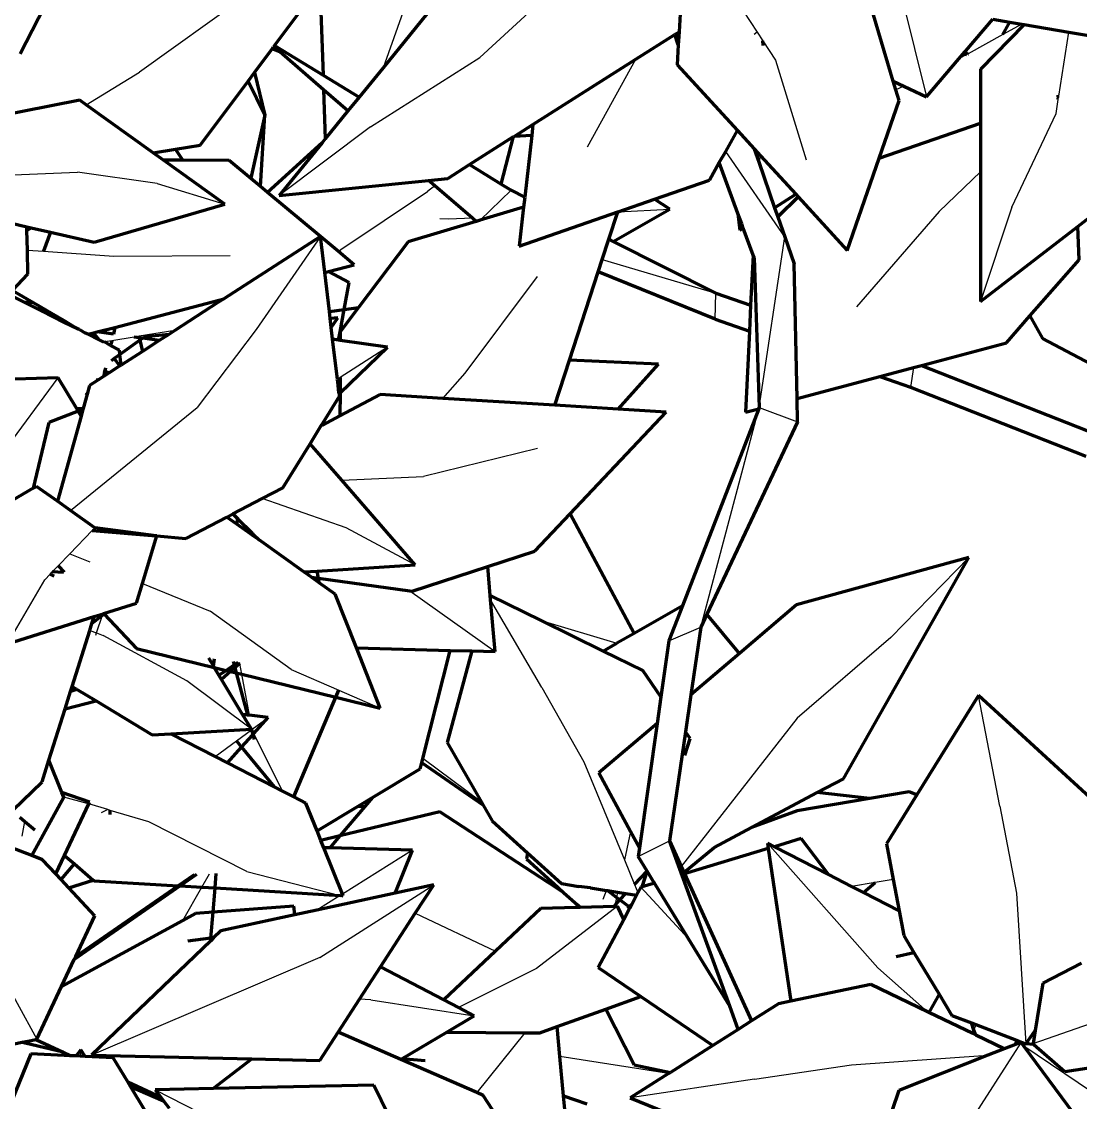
# Model space of a CAD drawing. Header units: millimetres. Extents: x 4307 to 31003, y 2809 to 20009.
# Drawn here: x 7363.6 to 7445.2, y 7857.8 to 7941.1 of the extents above; entities that cross this region are included whole.
import ezdxf

# ---------------------------------------------------------------- set-up
doc = ezdxf.new("R2010")
doc.units = ezdxf.units.MM
doc.layers.add('ProfileEdges', color=7, linetype='Continuous')

msp = doc.modelspace()

# ---------------------------------------------------------------- linework, layer by layer
for p, q in [((7398.954, 7938.353), (7408.777, 7947.393)), ((7393.733, 7943.871), (7391.492, 7937.551)), ((7380.926, 7943.093), (7372.721, 7937.206)), ((7431.52, 7942.759), (7433.363, 7935.324)), ((7419.254, 7941.932), (7420.319, 7940.295)), ((7414.073, 7940.169), (7414.266, 7939.614)), ((7420.319, 7940.295), (7420.104, 7940.104)), ((7420.319, 7940.295), (7420.758, 7939.62)), ((7439.262, 7940.111), (7436.572, 7938.634)), ((7440.724, 7940.913), (7439.262, 7940.111)), ((7443.567, 7935.359), (7444.352, 7940.306)), ((7420.758, 7939.62), (7421.726, 7938.132)), ((7383.034, 7939.132), (7383.333, 7938.942)), ((7436.446, 7938.565), (7435.87, 7938.249)), ((7436.395, 7938.862), (7436.491, 7938.679)), ((7436.528, 7938.61), (7436.446, 7938.565)), ((7390.518, 7933.003), (7398.954, 7938.353)), ((7407.258, 7931.47), (7410.97, 7938.204)), ((7421.726, 7938.132), (7424.101, 7930.447)), ((7368.614, 7934.708), (7372.721, 7937.206)), ((7431.635, 7936.137), (7431.006, 7935.861)), ((7443.354, 7934.017), (7443.555, 7935.286)), ((7443.555, 7935.286), (7443.401, 7935.138)), ((7443.555, 7935.286), (7443.567, 7935.359)), ((7439.955, 7926.802), (7443.354, 7934.017)), ((7390.518, 7933.003), (7383.477, 7927.702)), ((7422.448, 7924.533), (7417.898, 7931.102)), ((7420.58, 7930.776), (7420.446, 7930.291)), ((7359.846, 7929.167), (7367.941, 7929.499)), ((7374.096, 7928.625), (7367.941, 7929.499)), ((7437.536, 7929.53), (7434.34, 7926.474)), ((7374.096, 7928.625), (7379.29, 7927.046)), ((7395.478, 7928.461), (7394.924, 7928.019)), ((7388.232, 7923.535), (7394.924, 7928.019)), ((7398.966, 7925.795), (7401.362, 7928.121)), ((7439.955, 7926.802), (7437.544, 7919.546)), ((7398.382, 7925.954), (7396.545, 7925.883)), ((7409.625, 7926.459), (7413.6, 7926.667)), ((7434.34, 7926.474), (7427.97, 7919.138)), ((7396.545, 7925.883), (7395.871, 7925.91)), ((7419.132, 7925.519), (7418.998, 7925.033)), ((7386.675, 7924.549), (7381.706, 7917.384)), ((7420.478, 7911.358), (7422.448, 7924.533)), ((7364.084, 7923.495), (7365.323, 7923.41)), ((7388.061, 7923.389), (7388.232, 7923.535)), ((7365.323, 7923.41), (7370.756, 7923.039)), ((7370.756, 7923.039), (7379.703, 7923.073)), ((7408.385, 7922.774), (7417.13, 7920.19)), ((7397.83, 7914.027), (7403.39, 7921.455)), ((7417.089, 7918.172), (7417.13, 7920.19)), ((7378.774, 7919.452), (7378.836, 7919.645)), ((7366.93, 7917.933), (7366.869, 7918.098)), ((7372.318, 7916.8), (7370.581, 7916.517)), ((7372.691, 7916.861), (7372.318, 7916.8)), ((7375.457, 7917.313), (7372.691, 7916.861)), ((7381.706, 7917.384), (7377.166, 7911.367)), ((7370.581, 7916.517), (7370.026, 7916.426)), ((7391.837, 7916.028), (7388.182, 7913.672)), ((7432.369, 7914.455), (7432.129, 7912.941)), ((7362.225, 7907.912), (7366.468, 7913.666)), ((7388.182, 7913.672), (7387.974, 7913.538)), ((7396.099, 7912.069), (7397.83, 7914.027)), ((7367.414, 7903.427), (7377.166, 7911.367)), ((7415.985, 7894.453), (7420.457, 7911.277)), ((7420.478, 7911.358), (7423.435, 7910.265)), ((7403.396, 7908.208), (7394.602, 7906.045)), ((7388.311, 7905.758), (7394.602, 7906.045)), ((7388.639, 7902.09), (7382.19, 7904.355)), ((7367.361, 7900.1), (7369.088, 7901.884)), ((7369.088, 7901.884), (7369.291, 7902.094)), ((7393.96, 7899.234), (7388.639, 7902.09)), ((7366.463, 7899.173), (7367.361, 7900.1)), ((7367.361, 7900.1), (7368.902, 7899.468)), ((7436.643, 7899.817), (7430.624, 7893.644)), ((7365.417, 7898.092), (7365.83, 7898.519)), ((7365.83, 7898.519), (7366, 7898.694)), ((7366, 7898.694), (7366.463, 7899.173)), ((7362.54, 7893.159), (7365.417, 7898.092)), ((7372.958, 7897.803), (7378.167, 7895.666)), ((7393.564, 7897.238), (7400.143, 7892.56)), ((7403.719, 7889.795), (7399.786, 7896.551)), ((7369.409, 7893.997), (7369.882, 7895.367)), ((7369.882, 7895.367), (7369.921, 7895.478)), ((7384.402, 7891.183), (7378.167, 7895.666)), ((7403.671, 7894.954), (7409.52, 7893.204)), ((7413.522, 7893.383), (7415.985, 7894.453)), ((7368.892, 7894.189), (7369.409, 7893.997)), ((7369.349, 7893.825), (7369.409, 7893.997)), ((7369.409, 7893.997), (7369.913, 7893.81)), ((7376.366, 7890.299), (7369.913, 7893.81)), ((7430.624, 7893.644), (7423.402, 7887.438)), ((7380.456, 7891.643), (7380.44, 7891.725)), ((7380.61, 7890.817), (7380.456, 7891.643)), ((7384.402, 7891.183), (7388.079, 7889.585)), ((7381.352, 7886.581), (7376.366, 7890.299)), ((7381.203, 7887.651), (7380.61, 7890.817)), ((7367.817, 7889.701), (7367.781, 7889.625)), ((7388.079, 7889.585), (7391.278, 7888.194)), ((7403.719, 7889.795), (7406.979, 7884.068)), ((7439.033, 7880.651), (7437.374, 7889.18)), ((7381.405, 7886.569), (7382.643, 7887.475)), ((7423.402, 7887.438), (7414.46, 7875.994)), ((7380.191, 7885.679), (7381.355, 7886.532)), ((7381.352, 7886.581), (7381.405, 7886.569)), ((7381.355, 7886.532), (7381.352, 7886.581)), ((7381.413, 7886.53), (7381.405, 7886.569)), ((7381.548, 7886.256), (7381.413, 7886.53)), ((7383.749, 7881.799), (7381.548, 7886.256)), ((7378.546, 7884.473), (7380.191, 7885.679)), ((7399.08, 7880.943), (7394.56, 7884.309)), ((7406.979, 7884.068), (7410.097, 7876.513)), ((7368.679, 7880.858), (7366.898, 7881.343)), ((7370.295, 7880.378), (7368.822, 7880.815)), ((7370.295, 7880.378), (7369.781, 7880.146)), ((7370.475, 7880.325), (7370.295, 7880.378)), ((7373.454, 7879.441), (7370.475, 7880.325)), ((7439.033, 7880.651), (7440.3, 7873.936)), ((7363.69, 7878.335), (7363.9, 7879.475)), ((7381.004, 7875.605), (7373.454, 7879.441)), ((7410.565, 7878.7), (7410.097, 7876.513)), ((7411.153, 7876.757), (7413.56, 7877.963)), ((7429.628, 7868.176), (7421.116, 7877.798)), ((7393.768, 7877.262), (7388.366, 7873.873)), ((7410.097, 7876.513), (7410.881, 7874.613)), ((7377.531, 7874.402), (7378.122, 7875.434)), ((7381.004, 7875.605), (7388.185, 7873.759)), ((7376.066, 7871.842), (7377.531, 7874.402)), ((7386.63, 7868.984), (7395.399, 7874.594)), ((7410.881, 7874.613), (7411.139, 7873.989)), ((7411.355, 7874.399), (7415.04, 7870.415)), ((7429.419, 7874.77), (7427.594, 7874.462)), ((7430.802, 7875.004), (7429.419, 7874.77)), ((7388.185, 7873.759), (7386.399, 7872.638)), ((7408.453, 7873.473), (7408.72, 7874.147)), ((7409.477, 7873.617), (7409.345, 7873.001)), ((7409.562, 7874.014), (7409.477, 7873.617)), ((7440.3, 7873.936), (7441.037, 7862.332)), ((7409.551, 7872.928), (7403.32, 7868.131)), ((7410.498, 7872.778), (7410.332, 7872.763)), ((7393.981, 7872.406), (7400.169, 7869.471)), ((7360.638, 7870.298), (7364.818, 7862.684)), ((7386.63, 7868.984), (7369.025, 7861.454)), ((7403.32, 7868.131), (7397.31, 7865.122)), ((7433.455, 7864.798), (7429.628, 7868.176)), ((7441.589, 7862.348), (7452.233, 7866.071)), ((7390.549, 7865.734), (7389.676, 7865.763)), ((7390.549, 7865.734), (7398.524, 7864.488)), ((7437.174, 7863.813), (7437.031, 7863.395)), ((7402.423, 7863.185), (7398.709, 7858.572)), ((7437.031, 7863.395), (7436.938, 7863.12)), ((7368.211, 7861.879), (7368.14, 7861.383)), ((7440.659, 7862.457), (7435.626, 7854.607)), ((7450.746, 7855.459), (7440.877, 7862.162)), ((7413.488, 7860.039), (7405.126, 7861.357)), ((7427.598, 7860.716), (7438.107, 7861.449)), ((7420.118, 7859.611), (7427.598, 7860.716)), ((7420.118, 7859.611), (7410.53, 7858.167)), ((7373.931, 7858.781), (7385.409, 7852.938))]:
    msp.add_line(p, q)
at = {"layer": 'ProfileEdges', "lineweight": 211}
for p, q in [((7430.808, 7936.525), (7428.097, 7945.63)), ((7383.136, 7939.268), (7386.628, 7943.949)), ((7386.628, 7943.949), (7386.873, 7936.983)), ((7365.865, 7943.206), (7363.528, 7938.624)), ((7395.674, 7942.689), (7391.492, 7937.551)), ((7414.411, 7942.164), (7414.306, 7940.317)), ((7436.395, 7938.862), (7438.476, 7941.29)), ((7438.476, 7941.29), (7439.783, 7941.071)), ((7439.262, 7940.111), (7439.783, 7941.071)), ((7439.783, 7941.071), (7440.724, 7940.913)), ((7410.97, 7938.204), (7413.978, 7940.109)), ((7413.978, 7940.109), (7414.073, 7940.169)), ((7414.249, 7939.308), (7413.978, 7940.109)), ((7414.073, 7940.169), (7414.306, 7940.317)), ((7414.306, 7940.317), (7414.266, 7939.614)), ((7440.888, 7940.886), (7437.53, 7937.433)), ((7440.724, 7940.913), (7440.888, 7940.886)), ((7440.888, 7940.886), (7444.352, 7940.306)), ((7444.352, 7940.306), (7448.145, 7939.67)), ((7383.065, 7939.173), (7383.136, 7939.268)), ((7383.136, 7939.268), (7386.873, 7936.983)), ((7414.249, 7939.308), (7414.162, 7937.787)), ((7414.266, 7939.614), (7414.249, 7939.308)), ((7420.783, 7939.278), (7420.758, 7939.62)), ((7381.575, 7937.175), (7382.946, 7939.013)), ((7382.946, 7939.013), (7383.034, 7939.132)), ((7383.527, 7938.774), (7382.946, 7939.013)), ((7383.034, 7939.132), (7383.065, 7939.173)), ((7383.333, 7938.942), (7383.065, 7939.173)), ((7383.527, 7938.774), (7383.333, 7938.942)), ((7386.913, 7935.852), (7383.527, 7938.774)), ((7435.87, 7938.249), (7436.182, 7938.613)), ((7436.182, 7938.613), (7436.321, 7938.775)), ((7436.182, 7938.613), (7436.446, 7938.565)), ((7436.321, 7938.775), (7436.395, 7938.862)), ((7436.321, 7938.775), (7436.491, 7938.679)), ((7436.491, 7938.679), (7436.528, 7938.61)), ((7436.528, 7938.61), (7436.572, 7938.634)), ((7403.045, 7933.186), (7410.97, 7938.204)), ((7414.162, 7937.787), (7418.814, 7932.706)), ((7433.363, 7935.324), (7435.87, 7938.249)), ((7381.092, 7936.527), (7381.575, 7937.175)), ((7381.575, 7937.175), (7382.383, 7933.89)), ((7386.873, 7936.983), (7389.649, 7935.285)), ((7391.492, 7937.551), (7389.649, 7935.285)), ((7437.53, 7937.433), (7437.533, 7933.277)), ((7377.411, 7931.594), (7381.092, 7936.527)), ((7382.383, 7933.89), (7381.092, 7936.527)), ((7430.808, 7936.525), (7431.635, 7936.137)), ((7431.006, 7935.861), (7430.808, 7936.525)), ((7431.635, 7936.137), (7433.363, 7935.324)), ((7386.913, 7935.852), (7387.045, 7932.087)), ((7388.791, 7934.232), (7386.913, 7935.852)), ((7389.649, 7935.285), (7388.791, 7934.232)), ((7431.255, 7935.023), (7431.006, 7935.861)), ((7443.408, 7935.304), (7443.567, 7935.359)), ((7368.124, 7935.06), (7361.048, 7933.677)), ((7368.614, 7934.708), (7368.124, 7935.06)), ((7373.784, 7930.998), (7368.614, 7934.708)), ((7429.722, 7930.58), (7431.255, 7935.023)), ((7382.383, 7933.89), (7381.304, 7929.055)), ((7382.052, 7928.393), (7382.383, 7933.89)), ((7388.791, 7934.232), (7387.045, 7932.087)), ((7401.596, 7932.268), (7403.045, 7933.186)), ((7403.045, 7933.186), (7402.947, 7932.322)), ((7417.898, 7931.102), (7418.814, 7932.706)), ((7418.814, 7932.706), (7420.093, 7931.308)), ((7429.722, 7930.58), (7437.533, 7933.277)), ((7437.533, 7933.277), (7437.536, 7929.53)), ((7386.794, 7931.777), (7382.587, 7927.947)), ((7386.794, 7931.777), (7383.477, 7927.702)), ((7387.045, 7932.087), (7386.794, 7931.777)), ((7398.15, 7930.086), (7401.557, 7932.244)), ((7400.593, 7928.591), (7401.557, 7932.244)), ((7401.557, 7932.244), (7401.596, 7932.268)), ((7402.947, 7932.322), (7401.596, 7932.268)), ((7402.947, 7932.322), (7402.412, 7927.593)), ((7373.784, 7930.998), (7375.497, 7931.279)), ((7374.569, 7930.434), (7373.784, 7930.998)), ((7375.497, 7931.279), (7377.411, 7931.594)), ((7376.053, 7930.426), (7375.497, 7931.279)), ((7417.408, 7930.242), (7417.898, 7931.102)), ((7420.093, 7931.308), (7420.446, 7930.291)), ((7420.093, 7931.308), (7420.58, 7930.776)), ((7376.053, 7930.426), (7374.569, 7930.434)), ((7379.29, 7927.046), (7374.569, 7930.434)), ((7379.634, 7930.407), (7376.053, 7930.426)), ((7381.303, 7929.016), (7379.634, 7930.407)), ((7416.641, 7928.899), (7417.408, 7930.242)), ((7418.836, 7926.329), (7417.408, 7930.242)), ((7420.446, 7930.291), (7421.672, 7926.764)), ((7420.58, 7930.776), (7423.292, 7927.812)), ((7427.267, 7923.469), (7429.722, 7930.58)), ((7396.481, 7929.029), (7398.15, 7930.086)), ((7398.15, 7930.086), (7400.593, 7928.591)), ((7437.536, 7929.53), (7437.544, 7919.546)), ((7381.304, 7929.055), (7381.303, 7929.016)), ((7382.052, 7928.393), (7381.303, 7929.016)), ((7383.477, 7927.702), (7394.995, 7928.877)), ((7394.995, 7928.877), (7396.481, 7929.029)), ((7395.478, 7928.461), (7394.995, 7928.877)), ((7398.382, 7925.954), (7395.478, 7928.461)), ((7400.593, 7928.591), (7401.362, 7928.121)), ((7412.416, 7927.429), (7416.641, 7928.899)), ((7382.587, 7927.947), (7382.052, 7928.393)), ((7386.675, 7924.549), (7382.587, 7927.947)), ((7402.412, 7927.593), (7401.362, 7928.121)), ((7421.672, 7926.764), (7423.292, 7927.812)), ((7423.477, 7927.61), (7421.918, 7926.058)), ((7423.292, 7927.812), (7423.477, 7927.61)), ((7423.477, 7927.61), (7427.267, 7923.469)), ((7369.233, 7924.101), (7379.29, 7927.046)), ((7402.323, 7926.805), (7398.966, 7925.795)), ((7402.323, 7926.805), (7401.983, 7923.802)), ((7402.412, 7927.593), (7402.323, 7926.805)), ((7409.625, 7926.459), (7412.416, 7927.429)), ((7413.6, 7926.667), (7412.416, 7927.429)), ((7421.672, 7926.764), (7421.918, 7926.058)), ((7358.889, 7926.498), (7364.041, 7925.304)), ((7398.67, 7925.706), (7398.382, 7925.954)), ((7401.983, 7923.802), (7409.583, 7926.445)), ((7408.894, 7924.333), (7409.583, 7926.445)), ((7409.216, 7924.171), (7413.6, 7926.667)), ((7409.583, 7926.445), (7409.625, 7926.459)), ((7418.836, 7926.329), (7418.998, 7925.033)), ((7419.132, 7925.519), (7418.836, 7926.329)), ((7421.918, 7926.058), (7422.448, 7924.533)), ((7445.039, 7925.318), (7446.762, 7926.645)), ((7364.048, 7925.008), (7364.041, 7925.304)), ((7364.041, 7925.304), (7364.378, 7925.226)), ((7364.048, 7925.008), (7364.378, 7925.226)), ((7364.378, 7925.226), (7365.869, 7924.88)), ((7398.67, 7925.706), (7393.429, 7924.129)), ((7398.966, 7925.795), (7398.67, 7925.706)), ((7418.998, 7925.033), (7419.25, 7925.196)), ((7419.25, 7925.196), (7419.132, 7925.519)), ((7420.006, 7923.123), (7419.25, 7925.196)), ((7437.544, 7919.546), (7445.039, 7925.318)), ((7445.143, 7922.753), (7445.039, 7925.318)), ((7364.084, 7923.495), (7364.048, 7925.008)), ((7365.869, 7924.88), (7365.323, 7923.41)), ((7365.869, 7924.88), (7369.233, 7924.101)), ((7386.675, 7924.549), (7379.233, 7919.748)), ((7388.061, 7923.389), (7386.675, 7924.549)), ((7387.002, 7921.781), (7386.675, 7924.549)), ((7408.385, 7922.774), (7408.894, 7924.333)), ((7409.216, 7924.171), (7408.894, 7924.333)), ((7422.448, 7924.533), (7423.175, 7922.448)), ((7364.128, 7921.648), (7364.084, 7923.495)), ((7393.429, 7924.129), (7389.599, 7919.066)), ((7417.13, 7920.19), (7409.216, 7924.171)), ((7389.277, 7922.376), (7388.061, 7923.389)), ((7408.078, 7921.834), (7408.385, 7922.774)), ((7420.006, 7923.123), (7419.821, 7919.249)), ((7420.081, 7922.919), (7420.006, 7923.123)), ((7420.081, 7922.919), (7420.478, 7911.358)), ((7441.348, 7918.432), (7445.143, 7922.753)), ((7387.002, 7921.781), (7387.301, 7921.859)), ((7387.359, 7918.757), (7387.002, 7921.781)), ((7387.301, 7921.859), (7389.277, 7922.376)), ((7388.878, 7920.997), (7387.301, 7921.859)), ((7405.852, 7915.015), (7408.078, 7921.834)), ((7417.089, 7918.172), (7408.078, 7921.834)), ((7423.396, 7912.061), (7423.175, 7922.448)), ((7362.947, 7920.379), (7364.128, 7921.648)), ((7388.488, 7918.913), (7388.878, 7920.997)), ((7362.947, 7920.379), (7364.527, 7919.46)), ((7417.13, 7920.19), (7419.821, 7919.249)), ((7363.885, 7919.463), (7362.665, 7920.076)), ((7364.527, 7919.46), (7363.885, 7919.463)), ((7365.219, 7918.793), (7363.885, 7919.463)), ((7364.527, 7919.46), (7365.011, 7919.179)), ((7370.815, 7917.546), (7378.836, 7919.645)), ((7378.774, 7919.452), (7375.457, 7917.313)), ((7379.233, 7919.748), (7378.774, 7919.452)), ((7378.836, 7919.645), (7379.233, 7919.748)), ((7365.011, 7919.179), (7365.9, 7918.662)), ((7365.011, 7919.179), (7365.219, 7918.793)), ((7365.219, 7918.793), (7365.9, 7918.662)), ((7366.93, 7917.933), (7365.219, 7918.793)), ((7365.9, 7918.662), (7366.869, 7918.098)), ((7387.359, 7918.757), (7388.488, 7918.913)), ((7387.421, 7918.233), (7387.359, 7918.757)), ((7389.599, 7919.066), (7388.196, 7917.21)), ((7388.196, 7917.21), (7388.488, 7918.913)), ((7388.488, 7918.913), (7389.599, 7919.066)), ((7419.821, 7919.249), (7419.726, 7917.255)), ((7366.869, 7918.098), (7367.998, 7917.396)), ((7367.998, 7917.396), (7366.93, 7917.933)), ((7388.008, 7918.291), (7387.421, 7918.233)), ((7387.503, 7917.532), (7387.421, 7918.233)), ((7387.503, 7917.532), (7388.008, 7918.291)), ((7417.089, 7918.172), (7419.726, 7917.255)), ((7439.534, 7916.367), (7441.348, 7918.432)), ((7441.348, 7918.432), (7442.325, 7916.69)), ((7368.099, 7917.382), (7367.998, 7917.396)), ((7368.099, 7917.382), (7368.568, 7917.11)), ((7368.766, 7917.01), (7368.568, 7917.11)), ((7368.766, 7917.01), (7369.181, 7917.119)), ((7369.606, 7916.588), (7368.766, 7917.01)), ((7369.181, 7917.119), (7369.467, 7917.194)), ((7369.606, 7916.588), (7369.181, 7917.119)), ((7369.467, 7917.194), (7370.815, 7917.546)), ((7370.708, 7917.022), (7369.467, 7917.194)), ((7370.815, 7917.546), (7370.708, 7917.022)), ((7372.718, 7916.745), (7372.318, 7916.8)), ((7372.691, 7916.861), (7372.718, 7916.745)), ((7373.16, 7916.827), (7372.99, 7916.707)), ((7374.983, 7917.006), (7373.16, 7916.827)), ((7374.983, 7917.006), (7374.249, 7916.533)), ((7375.457, 7917.313), (7374.983, 7917.006)), ((7387.61, 7916.628), (7387.503, 7917.532)), ((7388.048, 7916.566), (7388.196, 7917.21)), ((7388.196, 7917.21), (7388.193, 7916.545)), ((7419.726, 7917.255), (7419.428, 7911.002)), ((7369.968, 7916.406), (7369.606, 7916.588)), ((7370.026, 7916.426), (7369.968, 7916.406)), ((7370.496, 7916.141), (7370.026, 7916.426)), ((7370.581, 7916.517), (7370.496, 7916.141)), ((7371.176, 7915.799), (7370.496, 7916.141)), ((7372.763, 7916.547), (7371.217, 7915.458)), ((7372.99, 7916.707), (7372.718, 7916.745)), ((7372.718, 7916.745), (7372.763, 7916.547)), ((7372.99, 7916.707), (7372.763, 7916.547)), ((7372.763, 7916.547), (7372.956, 7915.699)), ((7374.249, 7916.533), (7372.956, 7915.699)), ((7374.249, 7916.533), (7372.99, 7916.707)), ((7388.048, 7916.566), (7387.61, 7916.628)), ((7387.974, 7913.538), (7387.61, 7916.628)), ((7388.193, 7916.545), (7388.048, 7916.566)), ((7388.177, 7912.507), (7391.837, 7916.028)), ((7391.837, 7916.028), (7388.193, 7916.545)), ((7432.988, 7914.62), (7439.534, 7916.367)), ((7442.325, 7916.69), (7449.852, 7912.702)), ((7370.765, 7915.139), (7370.533, 7914.976)), ((7370.765, 7915.139), (7370.712, 7915.205)), ((7371.217, 7915.458), (7370.765, 7915.139)), ((7371.216, 7914.576), (7370.765, 7915.139)), ((7371.217, 7915.458), (7371.176, 7915.799)), ((7371.316, 7914.641), (7371.217, 7915.458)), ((7372.956, 7915.699), (7371.316, 7914.641)), ((7370.107, 7914.43), (7370.048, 7914.167)), ((7371.216, 7914.576), (7370.394, 7914.047)), ((7371.316, 7914.641), (7371.216, 7914.576)), ((7404.719, 7911.544), (7405.852, 7915.015)), ((7412.72, 7914.705), (7405.852, 7915.015)), ((7409.623, 7911.245), (7412.72, 7914.705)), ((7429.769, 7913.761), (7432.369, 7914.455)), ((7432.369, 7914.455), (7432.988, 7914.62)), ((7432.988, 7914.62), (7446.443, 7909.315)), ((7366.468, 7913.666), (7363.116, 7913.554)), ((7367.86, 7911.31), (7366.468, 7913.666)), ((7369.523, 7913.484), (7368.876, 7913.068)), ((7369.494, 7913.642), (7369.523, 7913.484)), ((7369.956, 7913.764), (7369.523, 7913.484)), ((7369.934, 7914.207), (7370.048, 7914.167)), ((7370.048, 7914.167), (7369.956, 7913.764)), ((7370.394, 7914.047), (7369.956, 7913.764)), ((7370.048, 7914.167), (7370.394, 7914.047)), ((7387.996, 7913.358), (7387.974, 7913.538)), ((7388.181, 7913.46), (7387.996, 7913.358)), ((7388.181, 7913.46), (7388.177, 7912.507)), ((7388.182, 7913.672), (7388.181, 7913.46)), ((7423.396, 7912.061), (7429.769, 7913.761)), ((7429.769, 7913.761), (7432.129, 7912.941)), ((7368.876, 7913.068), (7368.693, 7912.405)), ((7388.098, 7912.489), (7387.996, 7913.358)), ((7432.129, 7912.941), (7445.641, 7907.626)), ((7368.693, 7912.405), (7368.386, 7911.299)), ((7368.693, 7912.405), (7368.583, 7912.474)), ((7386.848, 7910.161), (7388.128, 7912.233)), ((7388.149, 7912.48), (7388.098, 7912.489)), ((7388.098, 7912.489), (7388.128, 7912.233)), ((7388.149, 7912.48), (7388.177, 7912.507)), ((7388.177, 7912.476), (7388.149, 7912.48)), ((7388.177, 7912.476), (7388.17, 7910.728)), ((7391.279, 7912.363), (7388.17, 7910.728)), ((7388.177, 7912.507), (7388.177, 7912.476)), ((7396.099, 7912.069), (7391.279, 7912.363)), ((7404.719, 7911.544), (7396.099, 7912.069)), ((7423.312, 7912.038), (7423.396, 7912.061)), ((7423.435, 7910.265), (7423.396, 7912.061)), ((7367.995, 7911.081), (7365.748, 7910.21)), ((7367.86, 7911.31), (7368.386, 7911.299)), ((7367.995, 7911.081), (7367.86, 7911.31)), ((7368.365, 7911.225), (7367.995, 7911.081)), ((7368.22, 7910.701), (7367.995, 7911.081)), ((7368.365, 7911.225), (7368.22, 7910.701)), ((7368.386, 7911.299), (7368.365, 7911.225)), ((7409.623, 7911.245), (7404.719, 7911.544)), ((7405.917, 7903.187), (7413.32, 7911.02)), ((7413.32, 7911.02), (7409.623, 7911.245)), ((7420.457, 7911.277), (7414.566, 7896.081)), ((7419.428, 7911.002), (7420.457, 7911.277)), ((7420.457, 7911.277), (7420.478, 7911.358)), ((7365.748, 7910.21), (7364.525, 7905.142)), ((7368.22, 7910.701), (7366.403, 7904.145)), ((7386.731, 7909.972), (7386.848, 7910.161)), ((7388.17, 7910.728), (7386.821, 7910.019)), ((7386.821, 7910.019), (7386.848, 7910.161)), ((7423.435, 7910.265), (7416.448, 7895.436)), ((7385.869, 7908.578), (7386.731, 7909.972)), ((7386.821, 7910.019), (7386.731, 7909.972)), ((7383.766, 7905.174), (7385.869, 7908.578)), ((7388.311, 7905.758), (7385.869, 7908.578)), ((7364.525, 7905.142), (7362.911, 7904.213)), ((7364.787, 7905.293), (7364.525, 7905.142)), ((7366.403, 7904.145), (7364.787, 7905.293)), ((7382.19, 7904.355), (7383.766, 7905.174)), ((7393.96, 7899.234), (7388.311, 7905.758)), ((7379.918, 7903.172), (7382.19, 7904.355)), ((7367.414, 7903.427), (7366.403, 7904.145)), ((7369.291, 7902.094), (7367.414, 7903.427)), ((7376.29, 7901.285), (7379.453, 7902.931)), ((7379.453, 7902.931), (7379.918, 7903.172)), ((7380.232, 7902.376), (7379.453, 7902.931)), ((7379.918, 7903.172), (7380.301, 7902.791)), ((7380.232, 7902.376), (7380.301, 7902.791)), ((7380.301, 7902.791), (7381.424, 7901.674)), ((7403.19, 7900.302), (7405.917, 7903.187)), ((7410.834, 7893.953), (7405.917, 7903.187)), ((7369.088, 7901.884), (7373.991, 7901.476)), ((7373.991, 7901.476), (7369.291, 7902.094)), ((7381.275, 7901.635), (7380.232, 7902.376)), ((7372.958, 7897.803), (7374.064, 7901.47)), ((7374.064, 7901.47), (7373.991, 7901.476)), ((7374.064, 7901.47), (7374.076, 7901.51)), ((7374.064, 7901.47), (7376.29, 7901.285)), ((7381.275, 7901.635), (7381.424, 7901.674)), ((7381.409, 7901.539), (7381.275, 7901.635)), ((7381.52, 7901.578), (7381.409, 7901.539)), ((7381.935, 7901.165), (7381.409, 7901.539)), ((7381.424, 7901.674), (7381.52, 7901.578)), ((7381.52, 7901.578), (7381.935, 7901.165)), ((7385.397, 7898.702), (7381.935, 7901.165)), ((7399.556, 7899.114), (7403.19, 7900.302)), ((7436.643, 7899.817), (7423.355, 7896.163)), ((7426.972, 7882.76), (7436.643, 7899.817)), ((7366.142, 7898.378), (7365.83, 7898.519)), ((7366.862, 7898.662), (7366, 7898.694)), ((7366.463, 7899.173), (7366.925, 7898.687)), ((7385.397, 7898.702), (7386.41, 7898.765)), ((7385.987, 7898.283), (7385.397, 7898.702)), ((7386.41, 7898.765), (7393.96, 7899.234)), ((7386.512, 7898.21), (7386.41, 7898.765)), ((7393.739, 7897.214), (7399.556, 7899.114)), ((7399.756, 7896.885), (7399.556, 7899.114)), ((7372.501, 7896.289), (7372.958, 7897.803)), ((7385.987, 7898.283), (7386.512, 7898.21)), ((7386.575, 7897.864), (7385.987, 7898.283)), ((7386.575, 7897.864), (7386.512, 7898.21)), ((7386.512, 7898.21), (7393.564, 7897.238)), ((7387.805, 7896.989), (7386.575, 7897.864)), ((7389.437, 7892.856), (7387.805, 7896.989)), ((7393.564, 7897.238), (7393.739, 7897.214)), ((7399.786, 7896.551), (7399.756, 7896.885)), ((7403.671, 7894.954), (7399.756, 7896.885)), ((7369.96, 7895.491), (7372.501, 7896.289)), ((7400.143, 7892.56), (7399.786, 7896.551)), ((7414.566, 7896.081), (7410.834, 7893.953)), ((7414.566, 7896.081), (7413.522, 7893.383)), ((7423.355, 7896.163), (7418.964, 7892.425)), ((7362.54, 7893.159), (7369.231, 7895.261)), ((7369.058, 7894.714), (7369.882, 7895.367)), ((7369.058, 7894.714), (7369.231, 7895.261)), ((7369.231, 7895.261), (7369.921, 7895.478)), ((7369.882, 7895.367), (7369.994, 7895.455)), ((7369.921, 7895.478), (7369.96, 7895.491)), ((7369.96, 7895.491), (7369.994, 7895.455)), ((7369.994, 7895.455), (7372.506, 7892.81)), ((7416.448, 7895.436), (7415.985, 7894.453)), ((7418.964, 7892.425), (7416.448, 7895.436)), ((7368.892, 7894.189), (7369.058, 7894.714)), ((7408.453, 7892.596), (7403.671, 7894.954)), ((7415.985, 7894.453), (7415.217, 7889.235)), ((7367.53, 7889.874), (7368.892, 7894.189)), ((7410.834, 7893.953), (7409.52, 7893.204)), ((7372.506, 7892.81), (7378.485, 7891.34)), ((7391.278, 7888.194), (7389.437, 7892.856)), ((7389.437, 7892.856), (7396.662, 7892.656)), ((7394.56, 7884.309), (7396.662, 7892.656)), ((7396.662, 7892.656), (7398.345, 7892.61)), ((7408.453, 7892.596), (7409.52, 7893.204)), ((7413.522, 7893.383), (7412.909, 7889.079)), ((7378.415, 7891.457), (7378.057, 7892.051)), ((7378.415, 7891.457), (7378.503, 7891.99)), ((7379.954, 7891.792), (7380.024, 7891.531)), ((7398.345, 7892.61), (7396.445, 7885.548)), ((7398.345, 7892.61), (7400.143, 7892.56)), ((7411.504, 7891.091), (7408.453, 7892.596)), ((7418.964, 7892.425), (7415.217, 7889.235)), ((7378.485, 7891.34), (7378.415, 7891.457)), ((7378.485, 7891.34), (7379.4, 7891.115)), ((7378.844, 7890.744), (7378.485, 7891.34)), ((7378.844, 7890.744), (7379.4, 7891.115)), ((7379.747, 7891.03), (7379.04, 7890.419)), ((7379.4, 7891.115), (7380.024, 7891.531)), ((7379.4, 7891.115), (7379.747, 7891.03)), ((7380.08, 7891.318), (7379.747, 7891.03)), ((7379.747, 7891.03), (7380.186, 7890.921)), ((7380.024, 7891.531), (7380.336, 7891.739)), ((7380.024, 7891.531), (7380.08, 7891.318)), ((7380.456, 7891.643), (7380.08, 7891.318)), ((7380.08, 7891.318), (7380.186, 7890.921)), ((7412.909, 7889.079), (7411.504, 7891.091)), ((7379.04, 7890.419), (7378.844, 7890.744)), ((7380.669, 7887.716), (7379.04, 7890.419)), ((7380.186, 7890.921), (7381.052, 7887.669)), ((7380.186, 7890.921), (7380.61, 7890.817)), ((7380.61, 7890.817), (7387.848, 7889.038)), ((7366.985, 7888.149), (7367.404, 7889.473)), ((7367.404, 7889.473), (7367.53, 7889.874)), ((7367.781, 7889.625), (7367.404, 7889.473)), ((7367.53, 7889.874), (7367.817, 7889.701)), ((7367.878, 7889.664), (7367.781, 7889.625)), ((7367.817, 7889.701), (7367.878, 7889.664)), ((7367.878, 7889.664), (7369.376, 7888.76)), ((7387.848, 7889.038), (7388.079, 7889.585)), ((7366.985, 7888.149), (7369.376, 7888.76)), ((7369.376, 7888.76), (7373.71, 7886.145)), ((7384.606, 7881.358), (7387.848, 7889.038)), ((7387.848, 7889.038), (7391.278, 7888.194)), ((7412.909, 7889.079), (7412.615, 7887.02)), ((7415.217, 7889.235), (7414.797, 7886.374)), ((7437.374, 7889.18), (7432.629, 7881.532)), ((7447.199, 7880.193), (7437.374, 7889.18)), ((7365.738, 7884.199), (7366.985, 7888.149)), ((7381.052, 7887.669), (7380.669, 7887.716)), ((7381.352, 7886.581), (7380.669, 7887.716)), ((7381.203, 7887.651), (7381.052, 7887.669)), ((7382.643, 7887.475), (7381.203, 7887.651)), ((7381.548, 7886.256), (7382.643, 7887.475)), ((7412.615, 7887.02), (7408.135, 7883.206)), ((7412.615, 7887.02), (7411.249, 7877.431)), ((7373.71, 7886.145), (7375.136, 7886.227)), ((7375.136, 7886.227), (7381.352, 7886.581)), ((7378.546, 7884.473), (7375.136, 7886.227)), ((7380.591, 7885.192), (7381.456, 7886.154)), ((7381.355, 7886.532), (7381.456, 7886.154)), ((7381.456, 7886.154), (7381.548, 7886.256)), ((7381.456, 7886.154), (7381.551, 7885.796)), ((7414.797, 7886.374), (7413.56, 7877.963)), ((7415.159, 7885.855), (7414.797, 7886.374)), ((7379.503, 7883.981), (7380.591, 7885.192)), ((7380.191, 7885.679), (7380.591, 7885.192)), ((7380.591, 7885.192), (7383.105, 7882.13)), ((7396.445, 7885.548), (7399.08, 7880.943)), ((7414.741, 7884.565), (7415.159, 7885.855)), ((7379.503, 7883.981), (7378.546, 7884.473)), ((7394.476, 7883.975), (7394.56, 7884.309)), ((7365.212, 7882.531), (7365.738, 7884.199)), ((7366.75, 7881.707), (7365.738, 7884.199)), ((7383.105, 7882.13), (7379.503, 7883.981)), ((7390.684, 7881.317), (7394.365, 7883.536)), ((7394.365, 7883.536), (7394.476, 7883.975)), ((7399.201, 7880.732), (7394.476, 7883.975)), ((7408.135, 7883.206), (7410.565, 7878.7)), ((7424.957, 7881.688), (7426.972, 7882.76)), ((7360.778, 7878.242), (7365.212, 7882.531)), ((7383.749, 7881.799), (7383.105, 7882.13)), ((7384.606, 7881.358), (7383.749, 7881.799)), ((7364.427, 7876.833), (7366.898, 7881.343)), ((7368.893, 7880.966), (7366.75, 7881.707)), ((7366.898, 7881.343), (7366.75, 7881.707)), ((7368.822, 7880.815), (7368.893, 7880.966)), ((7385.545, 7880.875), (7384.606, 7881.358)), ((7389.58, 7880.652), (7390.684, 7881.317)), ((7390.684, 7881.317), (7390.098, 7880.627)), ((7419.894, 7878.995), (7424.957, 7881.688)), ((7429.004, 7881.241), (7423.415, 7880.289)), ((7429.004, 7881.241), (7424.957, 7881.688)), ((7432.049, 7881.759), (7429.004, 7881.241)), ((7432.629, 7881.532), (7430.279, 7877.744)), ((7432.629, 7881.532), (7432.049, 7881.759)), ((7366.949, 7876.852), (7368.822, 7880.815)), ((7370.468, 7880.014), (7370.475, 7880.325)), ((7386.406, 7878.738), (7385.545, 7880.875)), ((7386.406, 7878.738), (7389.58, 7880.652)), ((7390.098, 7880.627), (7388.166, 7878.356)), ((7395.857, 7880.216), (7388.166, 7878.356)), ((7389.58, 7880.652), (7390.098, 7880.627)), ((7404.223, 7874.767), (7395.857, 7880.216)), ((7399.08, 7880.943), (7399.201, 7880.732)), ((7399.201, 7880.732), (7399.894, 7879.52)), ((7423.415, 7880.289), (7419.894, 7878.995)), ((7363.512, 7879.808), (7363.9, 7879.475)), ((7363.9, 7879.475), (7364.656, 7878.824)), ((7399.894, 7879.52), (7402.637, 7877.044)), ((7386.703, 7878.002), (7386.406, 7878.738)), ((7410.565, 7878.7), (7411.249, 7877.431)), ((7417.004, 7877.458), (7419.894, 7878.995)), ((7364.427, 7876.833), (7360.778, 7878.242)), ((7388.166, 7878.356), (7386.703, 7878.002)), ((7386.926, 7877.447), (7386.703, 7878.002)), ((7388.166, 7878.356), (7387.383, 7877.435)), ((7413.56, 7877.963), (7414.46, 7875.994)), ((7418.217, 7865.23), (7413.56, 7877.963)), ((7421.116, 7877.798), (7421.177, 7877.38)), ((7421.649, 7877.523), (7421.116, 7877.798)), ((7423.716, 7878.15), (7421.649, 7877.523)), ((7425.828, 7875.371), (7423.716, 7878.15)), ((7430.279, 7877.744), (7430.802, 7875.004)), ((7365.253, 7876.514), (7364.427, 7876.833)), ((7366.274, 7875.424), (7366.949, 7876.852)), ((7366.949, 7876.852), (7367.717, 7876.192)), ((7387.383, 7877.435), (7386.926, 7877.447)), ((7388.366, 7873.873), (7386.926, 7877.447)), ((7393.768, 7877.262), (7387.383, 7877.435)), ((7392.421, 7873.947), (7393.768, 7877.262)), ((7402.637, 7877.044), (7402.557, 7876.592)), ((7402.637, 7877.044), (7405.238, 7874.696)), ((7411.249, 7877.431), (7411.153, 7876.757)), ((7414.675, 7875.524), (7417.004, 7877.458)), ((7421.177, 7877.38), (7414.722, 7875.421)), ((7421.177, 7877.38), (7422.917, 7865.609)), ((7425.828, 7875.371), (7421.649, 7877.523)), ((7366.274, 7875.424), (7365.253, 7876.514)), ((7366.685, 7874.984), (7367.717, 7876.192)), ((7367.717, 7876.192), (7369.16, 7874.95)), ((7402.557, 7876.592), (7404.486, 7874.84)), ((7411.846, 7875.628), (7411.153, 7876.757)), ((7414.46, 7875.994), (7414.675, 7875.524)), ((7366.685, 7874.984), (7366.274, 7875.424)), ((7376.927, 7875.363), (7375.699, 7874.513)), ((7377.117, 7875.374), (7375.865, 7874.503)), ((7378.55, 7874.341), (7378.644, 7875.465)), ((7410.881, 7874.613), (7411.846, 7875.628)), ((7411.458, 7874.43), (7411.846, 7875.628)), ((7412.383, 7874.75), (7411.846, 7875.628)), ((7414.675, 7875.524), (7414.722, 7875.421)), ((7414.722, 7875.421), (7419.899, 7864.097)), ((7427.594, 7874.462), (7425.828, 7875.371)), ((7367.273, 7874.356), (7366.685, 7874.984)), ((7367.273, 7874.356), (7369.16, 7874.95)), ((7369.287, 7872.204), (7367.273, 7874.356)), ((7375.865, 7874.503), (7367.7, 7868.824)), ((7375.699, 7874.513), (7367.808, 7869.052)), ((7369.16, 7874.95), (7369.213, 7874.905)), ((7369.213, 7874.905), (7375.699, 7874.513)), ((7375.699, 7874.513), (7375.865, 7874.503)), ((7375.865, 7874.503), (7377.531, 7874.402)), ((7377.531, 7874.402), (7378.55, 7874.341)), ((7378.395, 7872.474), (7378.55, 7874.341)), ((7378.55, 7874.341), (7388.185, 7873.759)), ((7395.399, 7874.594), (7392.421, 7873.947)), ((7393.981, 7872.406), (7395.399, 7874.594)), ((7404.478, 7874.734), (7404.223, 7874.767)), ((7404.469, 7874.606), (7404.223, 7874.767)), ((7404.469, 7874.606), (7404.478, 7874.734)), ((7405.437, 7873.976), (7404.469, 7874.606)), ((7404.478, 7874.734), (7404.486, 7874.84)), ((7404.624, 7874.715), (7404.478, 7874.734)), ((7404.486, 7874.84), (7404.624, 7874.715)), ((7404.624, 7874.715), (7405.437, 7873.976)), ((7405.238, 7874.696), (7406.591, 7874.458)), ((7407.489, 7874.341), (7406.591, 7874.458)), ((7407.489, 7874.341), (7408.72, 7874.147)), ((7411.355, 7874.399), (7411.139, 7873.989)), ((7411.458, 7874.43), (7411.355, 7874.399)), ((7412.325, 7874.693), (7411.458, 7874.43)), ((7412.383, 7874.75), (7412.325, 7874.693)), ((7412.404, 7874.717), (7412.325, 7874.693)), ((7412.404, 7874.717), (7412.383, 7874.75)), ((7415.04, 7870.415), (7412.404, 7874.717)), ((7428.511, 7873.99), (7427.594, 7874.462)), ((7428.511, 7873.99), (7429.419, 7874.77)), ((7430.802, 7875.004), (7431.267, 7872.571)), ((7392.421, 7873.947), (7386.399, 7872.638)), ((7388.235, 7873.791), (7388.185, 7873.759)), ((7388.235, 7873.791), (7388.418, 7873.745)), ((7388.418, 7873.745), (7388.366, 7873.873)), ((7405.437, 7873.976), (7406.471, 7873.037)), ((7408.72, 7874.147), (7408.789, 7874.136)), ((7409.477, 7873.617), (7408.789, 7874.136)), ((7408.789, 7874.136), (7409.562, 7874.014)), ((7409.742, 7873.418), (7409.477, 7873.617)), ((7409.562, 7874.014), (7410.212, 7873.911)), ((7409.742, 7873.418), (7410.212, 7873.911)), ((7410.212, 7873.911), (7411.029, 7873.782)), ((7411.029, 7873.782), (7410.657, 7873.078)), ((7411.139, 7873.989), (7411.029, 7873.782)), ((7431.267, 7872.571), (7428.511, 7873.99)), ((7384.607, 7872.949), (7378.395, 7872.474)), ((7384.69, 7872.267), (7384.607, 7872.949)), ((7386.399, 7872.638), (7384.69, 7872.267)), ((7403.662, 7872.763), (7400.169, 7869.471)), ((7406.38, 7872.839), (7403.662, 7872.763)), ((7406.38, 7872.839), (7406.471, 7873.037)), ((7406.679, 7872.848), (7406.38, 7872.839)), ((7406.471, 7873.037), (7406.679, 7872.848)), ((7409.339, 7872.922), (7406.679, 7872.848)), ((7409.339, 7872.922), (7409.345, 7873.001)), ((7409.551, 7872.928), (7409.339, 7872.922)), ((7409.345, 7873.001), (7409.742, 7873.418)), ((7410.037, 7871.905), (7409.551, 7872.928)), ((7410.454, 7872.881), (7409.742, 7873.418)), ((7410.466, 7872.716), (7410.037, 7871.905)), ((7410.454, 7872.881), (7410.332, 7872.763)), ((7410.332, 7872.763), (7410.466, 7872.716)), ((7410.657, 7873.078), (7410.454, 7872.881)), ((7410.525, 7872.827), (7410.454, 7872.881)), ((7410.498, 7872.778), (7410.466, 7872.716)), ((7410.525, 7872.827), (7410.498, 7872.778)), ((7410.657, 7873.078), (7410.525, 7872.827)), ((7376.066, 7871.842), (7366.724, 7866.744)), ((7367.808, 7869.052), (7369.287, 7872.204)), ((7377.034, 7872.37), (7376.066, 7871.842)), ((7378.395, 7872.474), (7377.034, 7872.37)), ((7378.228, 7870.47), (7378.395, 7872.474)), ((7384.69, 7872.267), (7378.992, 7871.029)), ((7391.296, 7868.264), (7393.981, 7872.406)), ((7410.037, 7871.905), (7408.08, 7868.205)), ((7431.267, 7872.571), (7431.63, 7870.672)), ((7378.992, 7871.029), (7378.436, 7870.495)), ((7378.213, 7870.28), (7369.025, 7861.454)), ((7378.228, 7870.47), (7376.451, 7870.252)), ((7378.436, 7870.495), (7378.213, 7870.28)), ((7378.213, 7870.28), (7378.228, 7870.47)), ((7378.436, 7870.495), (7378.228, 7870.47)), ((7418.217, 7865.23), (7415.04, 7870.415)), ((7431.63, 7870.672), (7432.41, 7869.375)), ((7400.169, 7869.471), (7396.18, 7865.712)), ((7431.036, 7869.061), (7432.41, 7869.375)), ((7432.41, 7869.375), (7434.346, 7866.152)), ((7366.724, 7866.744), (7367.7, 7868.824)), ((7367.7, 7868.824), (7367.808, 7869.052)), ((7445.323, 7868.536), (7442.338, 7867.001)), ((7389.676, 7865.763), (7391.296, 7868.264)), ((7396.18, 7865.712), (7391.296, 7868.264)), ((7408.08, 7868.205), (7411.37, 7865.967)), ((7429.084, 7866.903), (7422.917, 7865.609)), ((7433.455, 7864.798), (7429.084, 7866.903)), ((7442.338, 7867.001), (7441.754, 7863.369)), ((7364.818, 7862.684), (7366.724, 7866.744)), ((7408.671, 7865.001), (7411.37, 7865.967)), ((7411.37, 7865.967), (7416.905, 7862.202)), ((7434.346, 7866.152), (7433.545, 7864.755)), ((7434.346, 7866.152), (7435.325, 7864.522)), ((7388.04, 7863.239), (7389.676, 7865.763)), ((7397.31, 7865.122), (7396.18, 7865.712)), ((7418.87, 7863.446), (7418.217, 7865.23)), ((7421.976, 7865.412), (7419.899, 7864.097)), ((7422.917, 7865.609), (7421.976, 7865.412)), ((7396.397, 7863.226), (7398.524, 7864.488)), ((7398.524, 7864.488), (7397.31, 7865.122)), ((7404.916, 7863.656), (7408.671, 7865.001)), ((7408.671, 7865.001), (7410.855, 7860.706)), ((7433.545, 7864.755), (7433.455, 7864.798)), ((7436.938, 7863.12), (7433.545, 7864.755)), ((7435.325, 7864.522), (7436.829, 7863.946)), ((7403.581, 7863.177), (7404.916, 7863.656)), ((7405.126, 7861.357), (7404.916, 7863.656)), ((7419.899, 7864.097), (7418.87, 7863.446)), ((7437.031, 7863.395), (7436.829, 7863.946)), ((7436.829, 7863.946), (7437.174, 7863.813)), ((7437.174, 7863.813), (7440.302, 7862.614)), ((7364.124, 7862.541), (7364.732, 7862.666)), ((7364.732, 7862.666), (7364.818, 7862.684)), ((7364.732, 7862.666), (7366.84, 7861.692)), ((7386.62, 7861.048), (7388.04, 7863.239)), ((7392.861, 7861.13), (7388.04, 7863.239)), ((7392.939, 7861.176), (7396.397, 7863.226)), ((7396.397, 7863.226), (7402.423, 7863.185)), ((7402.423, 7863.185), (7403.581, 7863.177)), ((7418.87, 7863.446), (7416.905, 7862.202)), ((7437.174, 7863.007), (7436.938, 7863.12)), ((7437.174, 7863.007), (7437.031, 7863.395)), ((7439.371, 7861.949), (7437.174, 7863.007)), ((7441.037, 7862.332), (7441.754, 7863.369)), ((7441.754, 7863.369), (7441.589, 7862.348)), ((7360.891, 7861.876), (7363.678, 7862.45)), ((7363.678, 7862.45), (7364.124, 7862.541)), ((7363.921, 7862.391), (7363.678, 7862.45)), ((7363.921, 7862.391), (7364.124, 7862.541)), ((7366.84, 7861.692), (7363.921, 7862.391)), ((7368.211, 7861.879), (7367.849, 7861.398)), ((7368.539, 7861.363), (7368.211, 7861.879)), ((7416.905, 7862.202), (7413.634, 7860.132)), ((7439.371, 7861.949), (7438.107, 7861.449)), ((7440.232, 7862.289), (7439.371, 7861.949)), ((7440.302, 7862.614), (7440.232, 7862.289)), ((7440.659, 7862.457), (7440.232, 7862.289)), ((7440.302, 7862.614), (7440.659, 7862.457)), ((7440.748, 7862.336), (7440.659, 7862.457)), ((7440.659, 7862.457), (7441.037, 7862.332)), ((7441.037, 7862.332), (7440.748, 7862.336)), ((7440.877, 7862.162), (7440.748, 7862.336)), ((7446.631, 7854.37), (7440.877, 7862.162)), ((7441.655, 7862.29), (7441.037, 7862.332)), ((7441.589, 7862.348), (7441.655, 7862.29)), ((7441.655, 7862.29), (7444.038, 7860.187)), ((7364.348, 7861.572), (7359.946, 7850.901)), ((7367.432, 7861.418), (7364.348, 7861.572)), ((7366.84, 7861.692), (7367.432, 7861.418)), ((7367.849, 7861.398), (7367.432, 7861.418)), ((7368.14, 7861.383), (7367.849, 7861.398)), ((7368.539, 7861.363), (7368.14, 7861.383)), ((7370.694, 7861.256), (7368.539, 7861.363)), ((7369.025, 7861.454), (7381.381, 7861.169)), ((7371.82, 7859.39), (7370.694, 7861.256)), ((7378.406, 7858.88), (7381.381, 7861.169)), ((7381.381, 7861.169), (7386.62, 7861.048)), ((7392.861, 7861.13), (7392.939, 7861.176)), ((7398.709, 7858.572), (7392.861, 7861.13)), ((7394.74, 7861.024), (7392.939, 7861.176)), ((7405.404, 7858.314), (7405.126, 7861.357)), ((7438.107, 7861.449), (7431.245, 7858.739)), ((7444.038, 7860.187), (7453.256, 7861.619)), ((7410.855, 7860.706), (7413.634, 7860.132)), ((7413.634, 7860.132), (7413.488, 7860.039)), ((7371.82, 7859.39), (7374.361, 7858.216)), ((7372.023, 7859.054), (7371.82, 7859.39)), ((7413.488, 7860.039), (7410.53, 7858.167)), ((7372.023, 7859.054), (7374.58, 7857.927)), ((7373.169, 7857.155), (7372.023, 7859.054)), ((7378.406, 7858.88), (7373.931, 7858.781)), ((7373.931, 7858.781), (7374.361, 7858.216)), ((7390.777, 7859.152), (7378.406, 7858.88)), ((7393.603, 7853.39), (7390.777, 7859.152)), ((7399.198, 7858.358), (7398.709, 7858.572)), ((7431.245, 7858.739), (7429.861, 7854.677)), ((7374.361, 7858.216), (7374.58, 7857.927)), ((7374.58, 7857.927), (7375.004, 7857.369)), ((7402.804, 7852.871), (7399.198, 7858.358)), ((7405.404, 7858.314), (7407.201, 7857.71)), ((7405.499, 7857.272), (7405.404, 7858.314)), ((7410.53, 7858.167), (7419.41, 7854.575))]:
    msp.add_line(p, q, dxfattribs=at)

doc.saveas('drawing.dxf')
